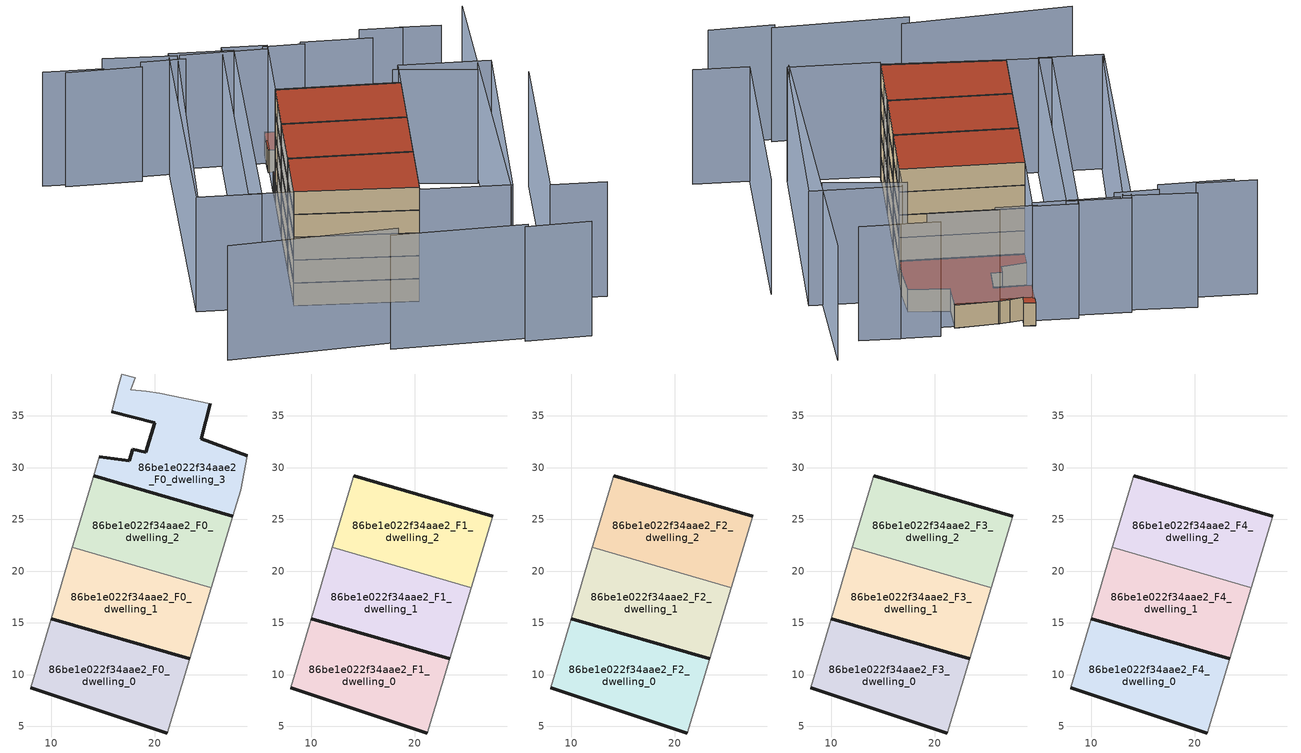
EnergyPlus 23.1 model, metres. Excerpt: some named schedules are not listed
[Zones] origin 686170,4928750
86be1e022f34aae2_F0_dwelling_0
 floor ground (EU_floor_Construction): 21.22,4.35 23.38,11.5 9.98,15.4 7.99,8.74 z0
 wall outside (EU_wall_Construction): 21.22,4.35 7.99,8.74 / 9.98,15.4 23.38,11.51 z0:3
 wall adiabatic (EU_wall_Construction): 7.99,8.74 9.98,15.4 / 23.38,11.5 21.22,4.35 z0:3
86be1e022f34aae2_F0_dwelling_1
 floor ground (EU_floor_Construction): 23.38,11.5 25.47,18.4 12.04,22.3 9.98,15.4 z0
 wall outside (EU_wall_Construction): 23.38,11.5 9.98,15.4 z0:3
 wall adiabatic (EU_wall_Construction): 9.98,15.4 12.04,22.3 / 25.47,18.4 23.38,11.5 z0:3
 wall to 86be1e022f34aae2_F0_dwelling_2 (EU_wall_Construction): 12.04,22.3 25.47,18.4 z0:3
86be1e022f34aae2_F0_dwelling_2
 floor ground (EU_floor_Construction): 25.47,18.4 27.55,25.28 14.1,29.19 12.04,22.3 z0
 wall outside (EU_wall_Construction): 14.1,29.19 27.55,25.28 z0:3
 wall adiabatic (EU_wall_Construction): 12.04,22.3 14.1,29.19 / 27.55,25.28 25.47,18.4 z0:3
86be1e022f34aae2_F0_dwelling_3
 floor ground (EU_floor_Construction): 27.55,25.28 28.32,27.82 28.96,31.15 24.48,32.77 25.36,36.17 20.5,37.19 19.18,37.4 17.7,37.53 18.11,38.69 16.81,39.04 16.53,38.02 15.83,35.38 20,34.34 19.14,31.46 17.87,31.78 17.53,30.65 14.65,31.03 14.1,29.19 z0
 wall outside (EU_wall_Construction): 25.36,36.17 24.48,32.77 28.96,31.15 / 14.65,31.03 17.53,30.65 17.87,31.78 19.14,31.46 20,34.34 15.83,35.38 / 27.55,25.28 14.1,29.19 z0:3
 wall adiabatic (EU_wall_Construction): 15.83,35.38 16.53,38.02 16.81,39.04 18.11,38.69 17.7,37.53 19.18,37.4 20.5,37.19 25.36,36.17 / 28.96,31.15 28.32,27.82 27.55,25.28 / 14.1,29.19 14.65,31.03 z0:3
 roof outside (EU_roof_Construction): 25.36,36.17 24.48,32.77 28.96,31.15 28.32,27.82 27.55,25.28 14.1,29.19 14.65,31.03 17.53,30.65 17.87,31.78 19.14,31.46 20,34.34 15.83,35.38 16.53,38.02 16.81,39.04 18.11,38.69 17.7,37.53 19.18,37.4 20.5,37.19 z3
86be1e022f34aae2_F1_dwelling_0
 floor to 86be1e022f34aae2_F0_dwelling_0 (EU_floor_Construction): 21.22,4.35 23.38,11.5 9.98,15.4 7.99,8.74 z3
 wall outside (EU_wall_Construction): 21.22,4.35 7.99,8.74 / 9.98,15.4 23.38,11.51 z3:6
 wall adiabatic (EU_wall_Construction): 7.99,8.74 9.98,15.4 / 23.38,11.5 21.22,4.35 z3:6
86be1e022f34aae2_F1_dwelling_1
 floor to 86be1e022f34aae2_F0_dwelling_1 (EU_floor_Construction): 23.38,11.5 25.47,18.4 12.04,22.3 9.98,15.4 z3
 wall outside (EU_wall_Construction): 23.38,11.5 9.98,15.4 z3:6
 wall adiabatic (EU_wall_Construction): 9.98,15.4 12.04,22.3 / 25.47,18.4 23.38,11.5 z3:6
 wall to 86be1e022f34aae2_F1_dwelling_2 (EU_wall_Construction): 12.04,22.3 25.47,18.4 z3:6
86be1e022f34aae2_F1_dwelling_2
 floor to 86be1e022f34aae2_F0_dwelling_2 (EU_floor_Construction): 25.47,18.4 27.55,25.28 14.1,29.19 12.04,22.3 z3
 wall outside (EU_wall_Construction): 14.1,29.19 27.55,25.28 z3:6
 wall adiabatic (EU_wall_Construction): 12.04,22.3 14.1,29.19 / 27.55,25.28 25.47,18.4 z3:6
86be1e022f34aae2_F2_dwelling_0
 floor to 86be1e022f34aae2_F1_dwelling_0 (EU_floor_Construction): 21.22,4.35 23.38,11.5 9.98,15.4 7.99,8.74 z6
 wall outside (EU_wall_Construction): 21.22,4.35 7.99,8.74 / 9.98,15.4 23.38,11.51 z6:9
 wall adiabatic (EU_wall_Construction): 7.99,8.74 9.98,15.4 / 23.38,11.5 21.22,4.35 z6:9
86be1e022f34aae2_F2_dwelling_1
 floor to 86be1e022f34aae2_F1_dwelling_1 (EU_floor_Construction): 23.38,11.5 25.47,18.4 12.04,22.3 9.98,15.4 z6
 wall outside (EU_wall_Construction): 23.38,11.5 9.98,15.4 z6:9
 wall adiabatic (EU_wall_Construction): 9.98,15.4 12.04,22.3 / 25.47,18.4 23.38,11.5 z6:9
 wall to 86be1e022f34aae2_F2_dwelling_2 (EU_wall_Construction): 12.04,22.3 25.47,18.4 z6:9
86be1e022f34aae2_F2_dwelling_2
 floor to 86be1e022f34aae2_F1_dwelling_2 (EU_floor_Construction): 25.47,18.4 27.55,25.28 14.1,29.19 12.04,22.3 z6
 wall outside (EU_wall_Construction): 14.1,29.19 27.55,25.28 z6:9
 wall adiabatic (EU_wall_Construction): 12.04,22.3 14.1,29.19 / 27.55,25.28 25.47,18.4 z6:9
86be1e022f34aae2_F3_dwelling_0
 floor to 86be1e022f34aae2_F2_dwelling_0 (EU_floor_Construction): 21.22,4.35 23.38,11.5 9.98,15.4 7.99,8.74 z9
 wall outside (EU_wall_Construction): 21.22,4.35 7.99,8.74 / 9.98,15.4 23.38,11.51 z9:12
 wall adiabatic (EU_wall_Construction): 7.99,8.74 9.98,15.4 / 23.38,11.5 21.22,4.35 z9:12
86be1e022f34aae2_F3_dwelling_1
 floor to 86be1e022f34aae2_F2_dwelling_1 (EU_floor_Construction): 23.38,11.5 25.47,18.4 12.04,22.3 9.98,15.4 z9
 wall outside (EU_wall_Construction): 23.38,11.5 9.98,15.4 z9:12
 wall adiabatic (EU_wall_Construction): 9.98,15.4 12.04,22.3 / 25.47,18.4 23.38,11.5 z9:12
 wall to 86be1e022f34aae2_F3_dwelling_2 (EU_wall_Construction): 12.04,22.3 25.47,18.4 z9:12
86be1e022f34aae2_F3_dwelling_2
 floor to 86be1e022f34aae2_F2_dwelling_2 (EU_floor_Construction): 25.47,18.4 27.55,25.28 14.1,29.19 12.04,22.3 z9
 wall outside (EU_wall_Construction): 14.1,29.19 27.55,25.28 z9:12
 wall adiabatic (EU_wall_Construction): 12.04,22.3 14.1,29.19 / 27.55,25.28 25.47,18.4 z9:12
86be1e022f34aae2_F4_dwelling_0
 floor to 86be1e022f34aae2_F3_dwelling_0 (EU_floor_Construction): 21.22,4.35 23.38,11.5 9.98,15.4 7.99,8.74 z12
 wall outside (EU_wall_Construction): 21.22,4.35 7.99,8.74 / 9.98,15.4 23.38,11.51 z12:15
 wall adiabatic (EU_wall_Construction): 7.99,8.74 9.98,15.4 / 23.38,11.5 21.22,4.35 z12:15
 roof outside (EU_roof_Construction): 23.38,11.5 21.22,4.35 7.99,8.74 9.98,15.4 z15
86be1e022f34aae2_F4_dwelling_1
 floor to 86be1e022f34aae2_F3_dwelling_1 (EU_floor_Construction): 23.38,11.5 25.47,18.4 12.04,22.3 9.98,15.4 z12
 wall outside (EU_wall_Construction): 23.38,11.5 9.98,15.4 z12:15
 wall adiabatic (EU_wall_Construction): 9.98,15.4 12.04,22.3 / 25.47,18.4 23.38,11.5 z12:15
 wall to 86be1e022f34aae2_F4_dwelling_2 (EU_wall_Construction): 12.04,22.3 25.47,18.4 z12:15
 roof outside (EU_roof_Construction): 25.47,18.4 23.38,11.5 9.98,15.4 12.04,22.3 z15
86be1e022f34aae2_F4_dwelling_2
 floor to 86be1e022f34aae2_F3_dwelling_2 (EU_floor_Construction): 25.47,18.4 27.55,25.28 14.1,29.19 12.04,22.3 z12
 wall outside (EU_wall_Construction): 14.1,29.19 27.55,25.28 z12:15
 wall adiabatic (EU_wall_Construction): 12.04,22.3 14.1,29.19 / 27.55,25.28 25.47,18.4 z12:15
 roof outside (EU_roof_Construction): 27.55,25.28 25.47,18.4 12.04,22.3 14.1,29.19 z15
shading: 28.99,-7.68 36.24,-9.47 / 14.55,-3.66 29.5,-7.3 / -3.03,1.15 15.84,-2.61 / 40.94,-2.5 34.86,-0.71 / 34.86,-0.71 41.53,21.92 / 30.7,0.61 39.84,37.36 / -1.23,42.3 6.68,39.76 / 6.68,39.76 -2.33,11.7 / -8.39,42.26 -1.85,40.38 / 36.51,24.58 27.73,28.05 / 36.18,34.58 31.68,35.89 / 32.06,35.74 27.42,37.1 / 28.17,34.96 20.41,37.22 / 20.74,36.7 16.2,37.94 / 16.55,37.32 7.02,39.78 / 7.33,38.79 2.46,40.03 / 2.21,39.07 -6.05,41.19 / 21.1,3.94 28.59,28.7 / 28.59,28.7 38.54,25.69 / 38.54,25.69 31.05,0.93 / 31.05,0.93 21.1,3.94 / 16.72,37.96 7.99,8.74 / 7.99,8.74 3.13,10.19 / 3.13,10.19 11.86,39.42 / 11.86,39.42 16.72,37.96 / -2.5,11.75 5.9,40.49 / 5.9,40.49 12.92,38.43 / 12.92,38.43 4.52,9.7 / 4.52,9.7 -2.5,11.75 z0:15
[Building]
EU S2 Campaign: North Axis=0; Terrain=City; Solar Distribution=FullExterior
[Site:Location]
Bologna: Latitude=44.5; Longitude=11.25; Time Zone=1; Elevation=37
[SizingPeriod:WeatherFileDays]
AnnualSizingPeriod: Begin Month=1; Begin Day of Month=1; End Month=12; End Day of Month=31; Day of Week for Start Day=Monday; Use Weather File Daylight Saving Period=No; Use Weather File Rain and Snow Indicators=No
[MATERIAL]
EU_InternalMass_Material: Roughness=MediumRough; Thickness=0.1; Conductivity=1; Density=1800; Specific Heat=900; Thermal Absorptance=0.9; Solar Absorptance=0.7; Visible Absorptance=0.7
[MATERIAL:NOMASS] Roughness=MediumRough; Thermal Absorptance=0.9; Solar Absorptance=0.7; Visible Absorptance=0.7
Name | Thermal Resistance
EU_wall_NoMass | 0.905828
EU_roof_NoMass | 0.37593
EU_floor_NoMass | 0.67114
[CONSTRUCTION]
EU_wall_Construction: EU_wall_NoMass
EU_roof_Construction: EU_roof_NoMass
EU_floor_Construction: EU_floor_NoMass
EU_InternalMass_Construction: EU_InternalMass_Material
[ZONE] Type=1; Multiplier=1; Ceiling Height=autocalculate; Floor Area=autocalculate; Part of Total Floor Area=Yes
Name | Volume
86be1e022f34aae2_F0_dwelling_0; 86be1e022f34aae2_F1_dwelling_0; 86be1e022f34aae2_F2_dwelling_0; 86be1e022f34aae2_F3_dwelling_0; 86be1e022f34aae2_F4_dwelling_0 | 301.822
86be1e022f34aae2_F0_dwelling_1; 86be1e022f34aae2_F0_dwelling_2 | 301.83
86be1e022f34aae2_F1_dwelling_1; 86be1e022f34aae2_F2_dwelling_1; 86be1e022f34aae2_F3_dwelling_1; 86be1e022f34aae2_F4_dwelling_1 | 301.831
86be1e022f34aae2_F1_dwelling_2; 86be1e022f34aae2_F2_dwelling_2; 86be1e022f34aae2_F3_dwelling_2; 86be1e022f34aae2_F4_dwelling_2 | 301.827
86be1e022f34aae2_F0_dwelling_3 | 301.824
[INTERNALMASS] Construction=EU_InternalMass_Construction
Name | Zone or ZoneList | Surface Area
86be1e022f34aae2_F0_dwelling_0_EU_InternalMass | 86be1e022f34aae2_F0_dwelling_0 | 100.607
86be1e022f34aae2_F0_dwelling_1_EU_InternalMass | 86be1e022f34aae2_F0_dwelling_1 | 100.61
86be1e022f34aae2_F0_dwelling_2_EU_InternalMass | 86be1e022f34aae2_F0_dwelling_2 | 100.61
86be1e022f34aae2_F0_dwelling_3_EU_InternalMass | 86be1e022f34aae2_F0_dwelling_3 | 100.608
86be1e022f34aae2_F1_dwelling_0_EU_InternalMass | 86be1e022f34aae2_F1_dwelling_0 | 134.151
86be1e022f34aae2_F1_dwelling_1_EU_InternalMass | 86be1e022f34aae2_F1_dwelling_1 | 134.138
86be1e022f34aae2_F1_dwelling_2_EU_InternalMass | 86be1e022f34aae2_F1_dwelling_2 | 134.151
86be1e022f34aae2_F2_dwelling_0_EU_InternalMass | 86be1e022f34aae2_F2_dwelling_0 | 134.151
86be1e022f34aae2_F2_dwelling_1_EU_InternalMass | 86be1e022f34aae2_F2_dwelling_1 | 134.138
86be1e022f34aae2_F2_dwelling_2_EU_InternalMass | 86be1e022f34aae2_F2_dwelling_2 | 134.151
86be1e022f34aae2_F3_dwelling_0_EU_InternalMass | 86be1e022f34aae2_F3_dwelling_0 | 134.151
86be1e022f34aae2_F3_dwelling_1_EU_InternalMass | 86be1e022f34aae2_F3_dwelling_1 | 134.138
86be1e022f34aae2_F3_dwelling_2_EU_InternalMass | 86be1e022f34aae2_F3_dwelling_2 | 134.151
86be1e022f34aae2_F4_dwelling_0_EU_InternalMass | 86be1e022f34aae2_F4_dwelling_0 | 134.151
86be1e022f34aae2_F4_dwelling_1_EU_InternalMass | 86be1e022f34aae2_F4_dwelling_1 | 134.138
86be1e022f34aae2_F4_dwelling_2_EU_InternalMass | 86be1e022f34aae2_F4_dwelling_2 | 134.151
[OTHEREQUIPMENT] Fuel Type=Electricity; Design Level Calculation Method=Watts/Area; Power per Zone Floor Area=1; Fraction Latent=0; Fraction Radiant=0; Fraction Lost=0; Carbon Dioxide Generation Rate=0; EndUse Subcategory=EU_Step8_InternalGains
Name | Zone or ZoneList or Space or SpaceList | Schedule
EU_Step8_InternalGain_86be1e022f34aae2_F0_dwelling_0_f000 | 86be1e022f34aae2_F0_dwelling_0 | EU_Step8_GainSchedule_86be1e022f34aae2_F0_dwelling_0_f000
EU_Step8_InternalGain_86be1e022f34aae2_F0_dwelling_1_f000 | 86be1e022f34aae2_F0_dwelling_1 | EU_Step8_GainSchedule_86be1e022f34aae2_F0_dwelling_1_f000
EU_Step8_InternalGain_86be1e022f34aae2_F0_dwelling_2_f000 | 86be1e022f34aae2_F0_dwelling_2 | EU_Step8_GainSchedule_86be1e022f34aae2_F0_dwelling_2_f000
EU_Step8_InternalGain_86be1e022f34aae2_F0_dwelling_3_f000 | 86be1e022f34aae2_F0_dwelling_3 | EU_Step8_GainSchedule_86be1e022f34aae2_F0_dwelling_3_f000
EU_Step8_InternalGain_86be1e022f34aae2_F1_dwelling_0_f000 | 86be1e022f34aae2_F1_dwelling_0 | EU_Step8_GainSchedule_86be1e022f34aae2_F1_dwelling_0_f000
EU_Step8_InternalGain_86be1e022f34aae2_F1_dwelling_1_f000 | 86be1e022f34aae2_F1_dwelling_1 | EU_Step8_GainSchedule_86be1e022f34aae2_F1_dwelling_1_f000
EU_Step8_InternalGain_86be1e022f34aae2_F1_dwelling_2_f000 | 86be1e022f34aae2_F1_dwelling_2 | EU_Step8_GainSchedule_86be1e022f34aae2_F1_dwelling_2_f000
EU_Step8_InternalGain_86be1e022f34aae2_F2_dwelling_0_f000 | 86be1e022f34aae2_F2_dwelling_0 | EU_Step8_GainSchedule_86be1e022f34aae2_F2_dwelling_0_f000
EU_Step8_InternalGain_86be1e022f34aae2_F2_dwelling_1_f000 | 86be1e022f34aae2_F2_dwelling_1 | EU_Step8_GainSchedule_86be1e022f34aae2_F2_dwelling_1_f000
EU_Step8_InternalGain_86be1e022f34aae2_F2_dwelling_2_f000 | 86be1e022f34aae2_F2_dwelling_2 | EU_Step8_GainSchedule_86be1e022f34aae2_F2_dwelling_2_f000
EU_Step8_InternalGain_86be1e022f34aae2_F3_dwelling_0_f000 | 86be1e022f34aae2_F3_dwelling_0 | EU_Step8_GainSchedule_86be1e022f34aae2_F3_dwelling_0_f000
EU_Step8_InternalGain_86be1e022f34aae2_F3_dwelling_1_f000 | 86be1e022f34aae2_F3_dwelling_1 | EU_Step8_GainSchedule_86be1e022f34aae2_F3_dwelling_1_f000
EU_Step8_InternalGain_86be1e022f34aae2_F3_dwelling_2_f000 | 86be1e022f34aae2_F3_dwelling_2 | EU_Step8_GainSchedule_86be1e022f34aae2_F3_dwelling_2_f000
EU_Step8_InternalGain_86be1e022f34aae2_F4_dwelling_0_f000 | 86be1e022f34aae2_F4_dwelling_0 | EU_Step8_GainSchedule_86be1e022f34aae2_F4_dwelling_0_f000
EU_Step8_InternalGain_86be1e022f34aae2_F4_dwelling_1_f000 | 86be1e022f34aae2_F4_dwelling_1 | EU_Step8_GainSchedule_86be1e022f34aae2_F4_dwelling_1_f000
EU_Step8_InternalGain_86be1e022f34aae2_F4_dwelling_2_f000 | 86be1e022f34aae2_F4_dwelling_2 | EU_Step8_GainSchedule_86be1e022f34aae2_F4_dwelling_2_f000
[ZONEVENTILATION:DESIGNFLOWRATE] Schedule=EU_AlwaysOn; Design Flow Rate Calculation Method=AirChanges/Hour; Air Changes per Hour=0.73129; Ventilation Type=Natural; Fan Pressure Rise=0; Fan Total Efficiency=1; Constant Term Coefficient=1; Temperature Term Coefficient=0; Velocity Term Coefficient=0; Velocity Squared Term Coefficient=0; Minimum Indoor Temperature=-100; Maximum Indoor Temperature=100; Delta Temperature=-100; Minimum Outdoor Temperature=-100; Maximum Outdoor Temperature=100; Maximum Wind Speed=40
Name | Zone or ZoneList or Space or SpaceList
EU_ConstantAir_86be1e022f34aae2_F0_dwelling_0 | 86be1e022f34aae2_F0_dwelling_0
EU_ConstantAir_86be1e022f34aae2_F0_dwelling_1 | 86be1e022f34aae2_F0_dwelling_1
EU_ConstantAir_86be1e022f34aae2_F0_dwelling_2 | 86be1e022f34aae2_F0_dwelling_2
EU_ConstantAir_86be1e022f34aae2_F0_dwelling_3 | 86be1e022f34aae2_F0_dwelling_3
EU_ConstantAir_86be1e022f34aae2_F1_dwelling_0 | 86be1e022f34aae2_F1_dwelling_0
EU_ConstantAir_86be1e022f34aae2_F1_dwelling_1 | 86be1e022f34aae2_F1_dwelling_1
EU_ConstantAir_86be1e022f34aae2_F1_dwelling_2 | 86be1e022f34aae2_F1_dwelling_2
EU_ConstantAir_86be1e022f34aae2_F2_dwelling_0 | 86be1e022f34aae2_F2_dwelling_0
EU_ConstantAir_86be1e022f34aae2_F2_dwelling_1 | 86be1e022f34aae2_F2_dwelling_1
EU_ConstantAir_86be1e022f34aae2_F2_dwelling_2 | 86be1e022f34aae2_F2_dwelling_2
EU_ConstantAir_86be1e022f34aae2_F3_dwelling_0 | 86be1e022f34aae2_F3_dwelling_0
EU_ConstantAir_86be1e022f34aae2_F3_dwelling_1 | 86be1e022f34aae2_F3_dwelling_1
EU_ConstantAir_86be1e022f34aae2_F3_dwelling_2 | 86be1e022f34aae2_F3_dwelling_2
EU_ConstantAir_86be1e022f34aae2_F4_dwelling_0 | 86be1e022f34aae2_F4_dwelling_0
EU_ConstantAir_86be1e022f34aae2_F4_dwelling_1 | 86be1e022f34aae2_F4_dwelling_1
EU_ConstantAir_86be1e022f34aae2_F4_dwelling_2 | 86be1e022f34aae2_F4_dwelling_2
[HVACTEMPLATE:THERMOSTAT] Constant Heating Setpoint=20; Constant Cooling Setpoint=50
EU_HeatOnly_86be1e022f34aae2_F0_dwelling_0; EU_HeatOnly_86be1e022f34aae2_F0_dwelling_1; EU_HeatOnly_86be1e022f34aae2_F0_dwelling_2; EU_HeatOnly_86be1e022f34aae2_F0_dwelling_3; EU_HeatOnly_86be1e022f34aae2_F1_dwelling_0; EU_HeatOnly_86be1e022f34aae2_F1_dwelling_1; EU_HeatOnly_86be1e022f34aae2_F1_dwelling_2; EU_HeatOnly_86be1e022f34aae2_F2_dwelling_0; EU_HeatOnly_86be1e022f34aae2_F2_dwelling_1; EU_HeatOnly_86be1e022f34aae2_F2_dwelling_2; EU_HeatOnly_86be1e022f34aae2_F3_dwelling_0; EU_HeatOnly_86be1e022f34aae2_F3_dwelling_1; EU_HeatOnly_86be1e022f34aae2_F3_dwelling_2; EU_HeatOnly_86be1e022f34aae2_F4_dwelling_0; EU_HeatOnly_86be1e022f34aae2_F4_dwelling_1; EU_HeatOnly_86be1e022f34aae2_F4_dwelling_2
[HVACTEMPLATE:ZONE:IDEALLOADSAIRSYSTEM] System Availability Schedule=EU_AlwaysOn; Maximum Heating Supply Air Temperature=50; Minimum Cooling Supply Air Temperature=13; Maximum Heating Supply Air Humidity Ratio=0.0156; Minimum Cooling Supply Air Humidity Ratio=0.0077; Heating Limit=NoLimit; Cooling Limit=NoLimit; Heating Availability Schedule=EU_AlwaysOn; Cooling Availability Schedule=EU_CoolingOff; Dehumidification Control Type=ConstantSensibleHeatRatio; Cooling Sensible Heat Ratio=0.7; Dehumidification Setpoint=60; Humidification Control Type=None; Humidification Setpoint=30; Outdoor Air Method=None; Outdoor Air Flow Rate per Person=0.00944; Outdoor Air Flow Rate per Zone Floor Area=0; Outdoor Air Flow Rate per Zone=0; Demand Controlled Ventilation Type=None; Outdoor Air Economizer Type=NoEconomizer; Heat Recovery Type=None; Sensible Heat Recovery Effectiveness=0.7; Latent Heat Recovery Effectiveness=0.65
Name | Template Thermostat
86be1e022f34aae2_F0_dwelling_0 | EU_HeatOnly_86be1e022f34aae2_F0_dwelling_0
86be1e022f34aae2_F0_dwelling_1 | EU_HeatOnly_86be1e022f34aae2_F0_dwelling_1
86be1e022f34aae2_F0_dwelling_2 | EU_HeatOnly_86be1e022f34aae2_F0_dwelling_2
86be1e022f34aae2_F0_dwelling_3 | EU_HeatOnly_86be1e022f34aae2_F0_dwelling_3
86be1e022f34aae2_F1_dwelling_0 | EU_HeatOnly_86be1e022f34aae2_F1_dwelling_0
86be1e022f34aae2_F1_dwelling_1 | EU_HeatOnly_86be1e022f34aae2_F1_dwelling_1
86be1e022f34aae2_F1_dwelling_2 | EU_HeatOnly_86be1e022f34aae2_F1_dwelling_2
86be1e022f34aae2_F2_dwelling_0 | EU_HeatOnly_86be1e022f34aae2_F2_dwelling_0
86be1e022f34aae2_F2_dwelling_1 | EU_HeatOnly_86be1e022f34aae2_F2_dwelling_1
86be1e022f34aae2_F2_dwelling_2 | EU_HeatOnly_86be1e022f34aae2_F2_dwelling_2
86be1e022f34aae2_F3_dwelling_0 | EU_HeatOnly_86be1e022f34aae2_F3_dwelling_0
86be1e022f34aae2_F3_dwelling_1 | EU_HeatOnly_86be1e022f34aae2_F3_dwelling_1
86be1e022f34aae2_F3_dwelling_2 | EU_HeatOnly_86be1e022f34aae2_F3_dwelling_2
86be1e022f34aae2_F4_dwelling_0 | EU_HeatOnly_86be1e022f34aae2_F4_dwelling_0
86be1e022f34aae2_F4_dwelling_1 | EU_HeatOnly_86be1e022f34aae2_F4_dwelling_1
86be1e022f34aae2_F4_dwelling_2 | EU_HeatOnly_86be1e022f34aae2_F4_dwelling_2
